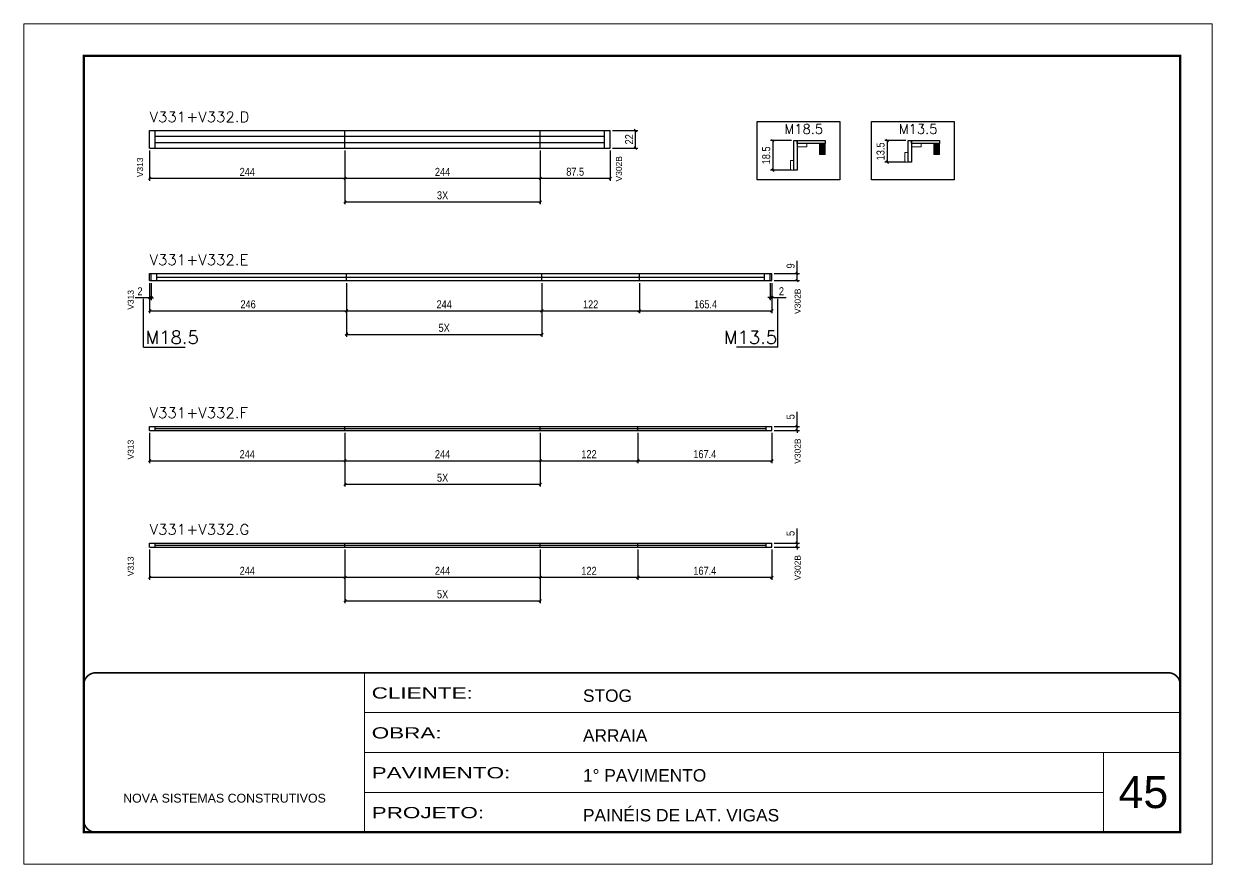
# Model space of a CAD drawing. Extents: x -3394 to 16474, y -5031 to 14397.
# Drawn here: x 4272 to 5757, y 712 to 1762 of the extents above; entities that cross this region are included whole.
import ezdxf

# ---------------------------------------------------------------- set-up
doc = ezdxf.new("R2010")
doc.units = 0
doc.linetypes.add('CONTINUO', pattern=[0])
doc.linetypes.add('DASHED', pattern=[0.75, 0.5, -0.25])
doc.layers.get('0').update_dxf_attribs({"linetype": 'CONTINUOUS'})
doc.layers.get('Defpoints').update_dxf_attribs({"linetype": 'CONTINUOUS'})
for name, color, linetype in [('5', 5, 'CONTINUOUS'), ('COTA', 241, 'CONTINUOUS'), ('NOMENCLATURA', 7, 'CONTINUOUS'), ('Painéis', 200, 'CONTINUOUS'), ('SARR_2.2x7', 40, 'CONTINUOUS'), ('SARR_EDITAR', 141, 'CONTINUOUS')]:
    doc.layers.add(name, color=color, linetype=linetype)
for name, color, linetype, lineweight in [('CARIMBO', 255, 'CONTINUOUS', 9), ('Folhas', 255, 'CONTINUOUS', 9), ('Madeira', 126, 'CONTINUOUS', 18), ('Sarr 2.2x7', 40, 'CONTINUOUS', 9), ('SARRAFO DE PRESSAO', 251, 'DASHED', 9), ('Texto Seção', 7, 'CONTINUOUS', 15)]:
    doc.layers.add(name, color=color, linetype=linetype, lineweight=lineweight)
doc.styles.add('ARIAL', font='arial.ttf')
doc.styles.add('COTA TECNICA', font='techl___.ttf', dxfattribs={"height": 10})
doc.styles.add('REGUA-120', font='ROMANS.shx', dxfattribs={"height": 15})
doc.styles.get("Standard").update_dxf_attribs({"font": 'ROMANS.SHX'})
doc.styles.add('Tecnologia', font='')
doc.styles.get('Tecnologia').set_extended_font_data('Forgotten Futurist')
doc.dimstyles.new('PAINEL', dxfattribs={"dimtxt": 10, "dimasz": 3, "dimexe": 3, "dimexo": 3, "dimgap": 3, "dimtad": 1, "dimdec": 1, "dimzin": 12, "dimdsep": 46, "dimtxsty": 'COTA TECNICA', "dimblk1": 'OBLIQUE', "dimblk2": 'OBLIQUE', "dimsah": 1, "dimcen": 0.9, "dimclrd": 4, "dimclre": 4, "dimclrt": 240, "dimadec": 1, "dimazin": 3, "dimtfac": 1, "dimtdec": 1, "dimtmove": 0, "dimatfit": 3, "dimfxl": 1, "dimtolj": 1, "dimtzin": 12, "dimarcsym": 0})

# ---------------------------------------------------------------- blocks, each defined once
blk = doc.blocks.new('9999999999')
at = {"color": 30, "linetype": 'CONTINUO'}
for p, q in [((98564.6, 34230.2), (98564.6, 34429.4)), ((98564.6, 34379.6), (99584, 34379.6)), ((98564.6, 34329.8), (99488, 34329.8)), ((99584, 34329.8), (99488, 34329.8)), ((99488, 34329.8), (99488, 34230.2)), ((98564.6, 34280), (99488, 34280))]:
    blk.add_line(p, q, dxfattribs=at)
at = {"color": 30, "linetype": 'CONTINUO', "const_width": 2}
blk.add_lwpolyline([(99584, 34230.2), (99584, 34414.4, 0.414214), (99569, 34429.4), (98229, 34429.4, 0.414214), (98214, 34414.4), (98214, 34245.2, 0.414214), (98229, 34230.2), (99584, 34230.2)], format="xyb", dxfattribs=at)
at = {"layer": 'Folhas'}
blk.add_lwpolyline([(98139, 34190.2), (99624, 34190.2), (99624, 35240.2), (98139, 35240.2)], close=True, dxfattribs=at)
at = {"layer": 'Folhas', "color": 30, "const_width": 3}
blk.add_lwpolyline([(98214, 34230.2), (99584, 34230.2), (99584, 35200.2), (98214, 35200.2)], close=True, dxfattribs=at)
at = {"color": 7, "linetype": 'Continuous', "ltscale": 5, "style": 'ARIAL'}
for s, height, p in [('STOG', 15.48, (98837.7, 34393.1)), ('ARRAIA', 15.48, (98837.7, 34343.3)), ('1° PAVIMENTO', 15.483, (98837.7, 34293.5)), ('NOVA SISTEMAS CONSTRUTIVOS', 11.059, (98263.2, 34267.2)), ('PAINÉIS DE LAT. VIGAS', 15.483, (98837.7, 34243.7))]:
    blk.add_text(s, height=height, dxfattribs=at).set_placement(p)
at = {"layer": 'Folhas', "color": 7, "style": 'Tecnologia', "width": 1.5}
for s, p in [('CLIENTE:', (98573.7, 34397.2)), ('OBRA:', (98573.7, 34347.3)), ('PAVIMENTO:', (98573.7, 34297.5)), ('PROJETO:', (98573.7, 34247.7))]:
    blk.add_text(s, height=14, dxfattribs=at).set_placement(p)
blk = doc.blocks.new('_Oblique')
at = {"color": 0, "linetype": 'ByBlock', "lineweight": -2}
blk.add_line((-0.5, -0.5), (0.5, 0.5), dxfattribs=at)
blk = doc.blocks.new('*D1449')
at = {"layer": 'COTA', "color": 4, "lineweight": -2, "transparency": 16777216}
for p, q in [((5008, 1628.9), (5039.6, 1628.9)), ((5036.6, 1606.9), (5036.6, 1628.9)), ((5008, 1606.9), (5039.6, 1606.9))]:
    blk.add_line(p, q, dxfattribs=at)
at = {"layer": 'Defpoints', "color": 0, "transparency": 16777216}
for p in [(5005, 1628.9), (5036.6, 1628.9), (5005, 1606.9)]:
    blk.add_point(p, dxfattribs=at)
at = {"layer": 'COTA', "color": 4, "lineweight": -2, "transparency": 16777216, "xscale": 3, "yscale": 3, "zscale": 3}
for p, rotation in [((5036.6, 1628.9), 90), ((5036.6, 1606.9), 270)]:
    blk.add_blockref('_Oblique', p, dxfattribs=dict(at, rotation=rotation))
at = {"layer": 'COTA', "color": 240, "transparency": 16777216, "insert": (5028.6, 1617.9), "char_height": 10, "attachment_point": 5, "rotation": 90, "style": 'COTA TECNICA'}
blk.add_mtext('\\A1;22', dxfattribs=at)
blk = doc.blocks.new('*D1463')
at = {"layer": 'COTA', "color": 4, "lineweight": -2, "transparency": 16777216}
for p, q in [((4429.5, 1603.9), (4429.5, 1566.2)), ((4673.5, 1603.9), (4673.5, 1566.2)), ((4429.5, 1569.2), (4673.5, 1569.2))]:
    blk.add_line(p, q, dxfattribs=at)
at = {"layer": 'Defpoints', "color": 0, "transparency": 16777216}
for p in [(4429.5, 1606.9), (4673.5, 1606.9), (4673.5, 1569.2)]:
    blk.add_point(p, dxfattribs=at)
at = {"layer": 'COTA', "color": 4, "lineweight": -2, "transparency": 16777216, "xscale": 3, "yscale": 3, "zscale": 3, "rotation": 180}
blk.add_blockref('_Oblique', (4429.5, 1569.2), dxfattribs=at)
at = {"layer": 'COTA', "color": 4, "lineweight": -2, "transparency": 16777216, "xscale": 3, "yscale": 3, "zscale": 3}
blk.add_blockref('_Oblique', (4673.5, 1569.2), dxfattribs=at)
at = {"layer": 'COTA', "color": 240, "transparency": 16777216, "insert": (4551.5, 1577.2), "char_height": 10, "attachment_point": 5, "style": 'COTA TECNICA'}
blk.add_mtext('\\A1;244', dxfattribs=at)
blk = doc.blocks.new('*D1464')
at = {"layer": 'COTA', "color": 4, "lineweight": -2, "transparency": 16777216}
for p, q in [((4673.5, 1603.9), (4673.5, 1566.2)), ((4917.5, 1603.9), (4917.5, 1566.2)), ((4673.5, 1569.2), (4917.5, 1569.2))]:
    blk.add_line(p, q, dxfattribs=at)
at = {"layer": 'Defpoints', "color": 0, "transparency": 16777216}
for p in [(4673.5, 1606.9), (4917.5, 1606.9), (4917.5, 1569.2)]:
    blk.add_point(p, dxfattribs=at)
at = {"layer": 'COTA', "color": 4, "lineweight": -2, "transparency": 16777216, "xscale": 3, "yscale": 3, "zscale": 3, "rotation": 180}
blk.add_blockref('_Oblique', (4673.5, 1569.2), dxfattribs=at)
at = {"layer": 'COTA', "color": 4, "lineweight": -2, "transparency": 16777216, "xscale": 3, "yscale": 3, "zscale": 3}
blk.add_blockref('_Oblique', (4917.5, 1569.2), dxfattribs=at)
at = {"layer": 'COTA', "color": 240, "transparency": 16777216, "insert": (4795.5, 1577.2), "char_height": 10, "attachment_point": 5, "style": 'COTA TECNICA'}
blk.add_mtext('\\A1;244', dxfattribs=at)
blk = doc.blocks.new('*D1465')
at = {"layer": 'COTA', "color": 4, "lineweight": -2, "transparency": 16777216}
for p, q in [((4917.5, 1603.9), (4917.5, 1566.2)), ((5005, 1603.9), (5005, 1566.2)), ((4917.5, 1569.2), (5005, 1569.2))]:
    blk.add_line(p, q, dxfattribs=at)
at = {"layer": 'Defpoints', "color": 0, "transparency": 16777216}
for p in [(4917.5, 1606.9), (5005, 1606.9), (5005, 1569.2)]:
    blk.add_point(p, dxfattribs=at)
at = {"layer": 'COTA', "color": 4, "lineweight": -2, "transparency": 16777216, "xscale": 3, "yscale": 3, "zscale": 3, "rotation": 180}
blk.add_blockref('_Oblique', (4917.5, 1569.2), dxfattribs=at)
at = {"layer": 'COTA', "color": 4, "lineweight": -2, "transparency": 16777216, "xscale": 3, "yscale": 3, "zscale": 3}
blk.add_blockref('_Oblique', (5005, 1569.2), dxfattribs=at)
at = {"layer": 'COTA', "color": 240, "transparency": 16777216, "insert": (4961.2, 1577.3), "char_height": 10, "attachment_point": 5, "style": 'COTA TECNICA'}
blk.add_mtext('\\A1;87.5', dxfattribs=at)
blk = doc.blocks.new('*D1450')
at = {"layer": 'COTA', "color": 4, "lineweight": -2, "transparency": 16777216}
for p, q in [((4673.5, 1603.9), (4673.5, 1536.7)), ((4917.5, 1603.9), (4917.5, 1536.7)), ((4673.5, 1539.7), (4917.5, 1539.7))]:
    blk.add_line(p, q, dxfattribs=at)
at = {"layer": 'Defpoints', "color": 0, "transparency": 16777216}
for p in [(4673.5, 1606.9), (4917.5, 1606.9), (4917.5, 1539.7)]:
    blk.add_point(p, dxfattribs=at)
at = {"layer": 'COTA', "color": 4, "lineweight": -2, "transparency": 16777216, "xscale": 3, "yscale": 3, "zscale": 3, "rotation": 180}
blk.add_blockref('_Oblique', (4673.5, 1539.7), dxfattribs=at)
at = {"layer": 'COTA', "color": 4, "lineweight": -2, "transparency": 16777216, "xscale": 3, "yscale": 3, "zscale": 3}
blk.add_blockref('_Oblique', (4917.5, 1539.7), dxfattribs=at)
at = {"layer": 'COTA', "color": 240, "transparency": 16777216, "insert": (4795.5, 1547.9), "char_height": 10, "attachment_point": 5, "style": 'COTA TECNICA'}
blk.add_mtext('\\A1;3X', dxfattribs=at)
blk = doc.blocks.new('*D1451')
at = {"layer": 'COTA', "color": 4, "lineweight": -2, "transparency": 16777216}
for p, q in [((5238.5, 1450.3), (5238.5, 1466)), ((5209.9, 1450.3), (5241.5, 1450.3)), ((5209.9, 1441.3), (5241.5, 1441.3)), ((5238.5, 1441.3), (5238.5, 1450.3))]:
    blk.add_line(p, q, dxfattribs=at)
at = {"layer": 'Defpoints', "color": 0, "transparency": 16777216}
for p in [(5206.9, 1450.3), (5206.9, 1441.3), (5238.5, 1450.3)]:
    blk.add_point(p, dxfattribs=at)
at = {"layer": 'COTA', "color": 4, "lineweight": -2, "transparency": 16777216, "xscale": 3, "yscale": 3, "zscale": 3}
for p, rotation in [((5238.5, 1450.3), 90), ((5238.5, 1441.3), 270)]:
    blk.add_blockref('_Oblique', p, dxfattribs=dict(at, rotation=rotation))
at = {"layer": 'COTA', "color": 240, "transparency": 16777216, "insert": (5230.4, 1459.7), "char_height": 10, "attachment_point": 5, "rotation": 90, "style": 'COTA TECNICA'}
blk.add_mtext('\\A1;9', dxfattribs=at)
blk = doc.blocks.new('*D1466')
at = {"layer": 'COTA', "color": 4, "lineweight": -2, "transparency": 16777216}
for p, q in [((4429.5, 1438.3), (4429.5, 1400.6)), ((4675.5, 1438.3), (4675.5, 1400.6)), ((4429.5, 1403.6), (4675.5, 1403.6))]:
    blk.add_line(p, q, dxfattribs=at)
at = {"layer": 'Defpoints', "color": 0, "transparency": 16777216}
for p in [(4429.5, 1441.3), (4675.5, 1441.3), (4675.5, 1403.6)]:
    blk.add_point(p, dxfattribs=at)
at = {"layer": 'COTA', "color": 4, "lineweight": -2, "transparency": 16777216, "xscale": 3, "yscale": 3, "zscale": 3, "rotation": 180}
blk.add_blockref('_Oblique', (4429.5, 1403.6), dxfattribs=at)
at = {"layer": 'COTA', "color": 4, "lineweight": -2, "transparency": 16777216, "xscale": 3, "yscale": 3, "zscale": 3}
blk.add_blockref('_Oblique', (4675.5, 1403.6), dxfattribs=at)
at = {"layer": 'COTA', "color": 240, "transparency": 16777216, "insert": (4552.5, 1411.7), "char_height": 10, "attachment_point": 5, "style": 'COTA TECNICA'}
blk.add_mtext('\\A1;246', dxfattribs=at)
blk = doc.blocks.new('*D1467')
at = {"layer": 'COTA', "color": 4, "lineweight": -2, "transparency": 16777216}
for p, q in [((4675.5, 1438.3), (4675.5, 1400.6)), ((4919.5, 1438.3), (4919.5, 1400.6)), ((4675.5, 1403.6), (4919.5, 1403.6))]:
    blk.add_line(p, q, dxfattribs=at)
at = {"layer": 'Defpoints', "color": 0, "transparency": 16777216}
for p in [(4675.5, 1441.3), (4919.5, 1441.3), (4919.5, 1403.6)]:
    blk.add_point(p, dxfattribs=at)
at = {"layer": 'COTA', "color": 4, "lineweight": -2, "transparency": 16777216, "xscale": 3, "yscale": 3, "zscale": 3, "rotation": 180}
blk.add_blockref('_Oblique', (4675.5, 1403.6), dxfattribs=at)
at = {"layer": 'COTA', "color": 4, "lineweight": -2, "transparency": 16777216, "xscale": 3, "yscale": 3, "zscale": 3}
blk.add_blockref('_Oblique', (4919.5, 1403.6), dxfattribs=at)
at = {"layer": 'COTA', "color": 240, "transparency": 16777216, "insert": (4797.5, 1411.7), "char_height": 10, "attachment_point": 5, "style": 'COTA TECNICA'}
blk.add_mtext('\\A1;244', dxfattribs=at)
blk = doc.blocks.new('*D1468')
at = {"layer": 'COTA', "color": 4, "lineweight": -2, "transparency": 16777216}
for p, q in [((4919.5, 1438.3), (4919.5, 1400.6)), ((5041.5, 1438.3), (5041.5, 1400.6)), ((4919.5, 1403.6), (5041.5, 1403.6))]:
    blk.add_line(p, q, dxfattribs=at)
at = {"layer": 'Defpoints', "color": 0, "transparency": 16777216}
for p in [(4919.5, 1441.3), (5041.5, 1441.3), (5041.5, 1403.6)]:
    blk.add_point(p, dxfattribs=at)
at = {"layer": 'COTA', "color": 4, "lineweight": -2, "transparency": 16777216, "xscale": 3, "yscale": 3, "zscale": 3, "rotation": 180}
blk.add_blockref('_Oblique', (4919.5, 1403.6), dxfattribs=at)
at = {"layer": 'COTA', "color": 4, "lineweight": -2, "transparency": 16777216, "xscale": 3, "yscale": 3, "zscale": 3}
blk.add_blockref('_Oblique', (5041.5, 1403.6), dxfattribs=at)
at = {"layer": 'COTA', "color": 240, "transparency": 16777216, "insert": (4980.5, 1411.7), "char_height": 10, "attachment_point": 5, "style": 'COTA TECNICA'}
blk.add_mtext('\\A1;122', dxfattribs=at)
blk = doc.blocks.new('*D1452')
at = {"layer": 'COTA', "color": 4, "lineweight": -2, "transparency": 16777216}
for p, q in [((4675.5, 1438.3), (4675.5, 1371.2)), ((4919.5, 1438.3), (4919.5, 1371.2)), ((4675.5, 1374.2), (4919.5, 1374.2))]:
    blk.add_line(p, q, dxfattribs=at)
at = {"layer": 'Defpoints', "color": 0, "transparency": 16777216}
for p in [(4675.5, 1441.3), (4919.5, 1441.3), (4919.5, 1374.2)]:
    blk.add_point(p, dxfattribs=at)
at = {"layer": 'COTA', "color": 4, "lineweight": -2, "transparency": 16777216, "xscale": 3, "yscale": 3, "zscale": 3, "rotation": 180}
blk.add_blockref('_Oblique', (4675.5, 1374.2), dxfattribs=at)
at = {"layer": 'COTA', "color": 4, "lineweight": -2, "transparency": 16777216, "xscale": 3, "yscale": 3, "zscale": 3}
blk.add_blockref('_Oblique', (4919.5, 1374.2), dxfattribs=at)
at = {"layer": 'COTA', "color": 240, "transparency": 16777216, "insert": (4797.5, 1382.3), "char_height": 10, "attachment_point": 5, "style": 'COTA TECNICA'}
blk.add_mtext('\\A1;5X', dxfattribs=at)
blk = doc.blocks.new('*D1469')
at = {"layer": 'COTA', "color": 4, "lineweight": -2, "transparency": 16777216}
for p, q in [((5041.5, 1438.3), (5041.5, 1400.6)), ((5206.9, 1438.3), (5206.9, 1400.6)), ((5041.5, 1403.6), (5206.9, 1403.6))]:
    blk.add_line(p, q, dxfattribs=at)
at = {"layer": 'Defpoints', "color": 0, "transparency": 16777216}
for p in [(5041.5, 1441.3), (5206.9, 1441.3), (5206.9, 1403.6)]:
    blk.add_point(p, dxfattribs=at)
at = {"layer": 'COTA', "color": 4, "lineweight": -2, "transparency": 16777216, "xscale": 3, "yscale": 3, "zscale": 3, "rotation": 180}
blk.add_blockref('_Oblique', (5041.5, 1403.6), dxfattribs=at)
at = {"layer": 'COTA', "color": 4, "lineweight": -2, "transparency": 16777216, "xscale": 3, "yscale": 3, "zscale": 3}
blk.add_blockref('_Oblique', (5206.9, 1403.6), dxfattribs=at)
at = {"layer": 'COTA', "color": 240, "transparency": 16777216, "insert": (5124.2, 1411.7), "char_height": 10, "attachment_point": 5, "style": 'COTA TECNICA'}
blk.add_mtext('\\A1;165.4', dxfattribs=at)
blk = doc.blocks.new('*D1470')
at = {"layer": 'COTA', "color": 4, "lineweight": -2, "transparency": 16777216}
for p, q in [((4429.5, 1438.3), (4429.5, 1417)), ((4431.5, 1438.3), (4431.5, 1417)), ((4429.5, 1420), (4411.4, 1420)), ((4431.5, 1420), (4429.5, 1420)), ((4431.5, 1420), (4434.5, 1420))]:
    blk.add_line(p, q, dxfattribs=at)
at = {"layer": 'Defpoints', "color": 0, "transparency": 16777216}
for p in [(4429.5, 1441.3), (4431.5, 1441.3), (4429.5, 1420)]:
    blk.add_point(p, dxfattribs=at)
at = {"layer": 'COTA', "color": 4, "lineweight": -2, "transparency": 16777216, "xscale": 3, "yscale": 3, "zscale": 3}
blk.add_blockref('_Oblique', (4429.5, 1420), dxfattribs=at)
at = {"layer": 'COTA', "color": 4, "lineweight": -2, "transparency": 16777216, "xscale": 3, "yscale": 3, "zscale": 3, "rotation": 180}
blk.add_blockref('_Oblique', (4431.5, 1420), dxfattribs=at)
at = {"layer": 'COTA', "color": 240, "transparency": 16777216, "insert": (4417.4, 1428), "char_height": 10, "attachment_point": 5, "style": 'COTA TECNICA'}
blk.add_mtext('\\A1;2', dxfattribs=at)
blk = doc.blocks.new('*D1471')
at = {"layer": 'Defpoints', "color": 0, "linetype": 'ByBlock', "transparency": 16777216}
for p in [(5234.5, 1616.3), (5208.1, 1579.3), (5234.5, 1579.3)]:
    blk.add_point(p, dxfattribs=at)
at = {"layer": 'Sarr 2.2x7', "color": 4, "linetype": 'ByBlock', "lineweight": -2, "transparency": 16777216}
for p, q in [((5231.5, 1616.3), (5205.1, 1616.3)), ((5208.1, 1616.3), (5208.1, 1579.3)), ((5231.5, 1579.3), (5205.1, 1579.3))]:
    blk.add_line(p, q, dxfattribs=at)
at = {"layer": 'Sarr 2.2x7', "color": 4, "linetype": 'ByBlock', "lineweight": -2, "transparency": 16777216, "xscale": 3, "yscale": 3, "zscale": 3}
for p, rotation in [((5208.1, 1616.3), 90), ((5208.1, 1579.3), 270)]:
    blk.add_blockref('_Oblique', p, dxfattribs=dict(at, rotation=rotation))
at = {"layer": 'Sarr 2.2x7', "color": 240, "linetype": 'ByBlock', "transparency": 16777216, "insert": (5199.9, 1597.8), "char_height": 10, "attachment_point": 5, "rotation": 90, "style": 'COTA TECNICA'}
blk.add_mtext('\\A1;18.5', dxfattribs=at)
blk = doc.blocks.new('*D1453')
at = {"layer": 'COTA', "color": 4, "lineweight": -2, "transparency": 16777216}
for p, q in [((5204.9, 1438.3), (5204.9, 1417.1)), ((5206.9, 1438.3), (5206.9, 1417.1)), ((5204.9, 1420.1), (5201.9, 1420.1)), ((5204.9, 1420.1), (5206.9, 1420.1)), ((5206.9, 1420.1), (5225, 1420.1))]:
    blk.add_line(p, q, dxfattribs=at)
at = {"layer": 'Defpoints', "color": 0, "transparency": 16777216}
for p in [(5204.9, 1441.3), (5206.9, 1441.3), (5206.9, 1420.1)]:
    blk.add_point(p, dxfattribs=at)
at = {"layer": 'COTA', "color": 4, "lineweight": -2, "transparency": 16777216, "xscale": 3, "yscale": 3, "zscale": 3}
blk.add_blockref('_Oblique', (5204.9, 1420.1), dxfattribs=at)
at = {"layer": 'COTA', "color": 4, "lineweight": -2, "transparency": 16777216, "xscale": 3, "yscale": 3, "zscale": 3, "rotation": 180}
blk.add_blockref('_Oblique', (5206.9, 1420.1), dxfattribs=at)
at = {"layer": 'COTA', "color": 240, "transparency": 16777216, "insert": (5218.9, 1428.1), "char_height": 10, "attachment_point": 5, "style": 'COTA TECNICA'}
blk.add_mtext('\\A1;2', dxfattribs=at)
blk = doc.blocks.new('*D1454')
at = {"layer": 'Defpoints', "color": 0, "linetype": 'ByBlock', "transparency": 16777216}
for p in [(5377.5, 1616.3), (5351, 1589.3), (5377.5, 1589.3)]:
    blk.add_point(p, dxfattribs=at)
at = {"layer": 'Sarr 2.2x7', "color": 4, "linetype": 'ByBlock', "lineweight": -2, "transparency": 16777216}
for p, q in [((5374.5, 1616.3), (5348, 1616.3)), ((5351, 1616.3), (5351, 1589.3)), ((5374.5, 1589.3), (5348, 1589.3))]:
    blk.add_line(p, q, dxfattribs=at)
at = {"layer": 'Sarr 2.2x7', "color": 4, "linetype": 'ByBlock', "lineweight": -2, "transparency": 16777216, "xscale": 3, "yscale": 3, "zscale": 3}
for p, rotation in [((5351, 1616.3), 90), ((5351, 1589.3), 270)]:
    blk.add_blockref('_Oblique', p, dxfattribs=dict(at, rotation=rotation))
at = {"layer": 'Sarr 2.2x7', "color": 240, "linetype": 'ByBlock', "transparency": 16777216, "insert": (5342.8, 1602.8), "char_height": 10, "attachment_point": 5, "rotation": 90, "style": 'COTA TECNICA'}
blk.add_mtext('\\A1;13.5', dxfattribs=at)
blk = doc.blocks.new('*D1445')
at = {"layer": 'COTA', "color": 4, "lineweight": -2, "transparency": 16777216}
for p, q in [((5238.5, 1259.2), (5238.5, 1277.3)), ((5209.9, 1259.2), (5241.5, 1259.2)), ((5209.9, 1254.2), (5241.5, 1254.2)), ((5238.5, 1254.2), (5238.5, 1259.2)), ((5238.5, 1254.2), (5238.5, 1251.2))]:
    blk.add_line(p, q, dxfattribs=at)
at = {"layer": 'Defpoints', "color": 0, "transparency": 16777216}
for p in [(5206.9, 1259.2), (5206.9, 1254.2), (5238.5, 1259.2)]:
    blk.add_point(p, dxfattribs=at)
at = {"layer": 'COTA', "color": 4, "lineweight": -2, "transparency": 16777216, "xscale": 3, "yscale": 3, "zscale": 3}
for p, rotation in [((5238.5, 1259.2), 270), ((5238.5, 1254.2), 90)]:
    blk.add_blockref('_Oblique', p, dxfattribs=dict(at, rotation=rotation))
at = {"layer": 'COTA', "color": 240, "transparency": 16777216, "insert": (5230.4, 1271.2), "char_height": 10, "attachment_point": 5, "rotation": 90, "style": 'COTA TECNICA'}
blk.add_mtext('\\A1;5', dxfattribs=at)
blk = doc.blocks.new('*D1455')
at = {"layer": 'COTA', "color": 4, "lineweight": -2, "transparency": 16777216}
for p, q in [((4429.5, 1251.2), (4429.5, 1213.4)), ((4673.5, 1251.2), (4673.5, 1213.4)), ((4429.5, 1216.4), (4673.5, 1216.4))]:
    blk.add_line(p, q, dxfattribs=at)
at = {"layer": 'Defpoints', "color": 0, "transparency": 16777216}
for p in [(4429.5, 1254.2), (4673.5, 1254.2), (4673.5, 1216.4)]:
    blk.add_point(p, dxfattribs=at)
at = {"layer": 'COTA', "color": 4, "lineweight": -2, "transparency": 16777216, "xscale": 3, "yscale": 3, "zscale": 3, "rotation": 180}
blk.add_blockref('_Oblique', (4429.5, 1216.4), dxfattribs=at)
at = {"layer": 'COTA', "color": 4, "lineweight": -2, "transparency": 16777216, "xscale": 3, "yscale": 3, "zscale": 3}
blk.add_blockref('_Oblique', (4673.5, 1216.4), dxfattribs=at)
at = {"layer": 'COTA', "color": 240, "transparency": 16777216, "insert": (4551.5, 1224.5), "char_height": 10, "attachment_point": 5, "style": 'COTA TECNICA'}
blk.add_mtext('\\A1;244', dxfattribs=at)
blk = doc.blocks.new('*D1456')
at = {"layer": 'COTA', "color": 4, "lineweight": -2, "transparency": 16777216}
for p, q in [((4673.5, 1251.2), (4673.5, 1213.4)), ((4917.5, 1251.2), (4917.5, 1213.4)), ((4673.5, 1216.4), (4917.5, 1216.4))]:
    blk.add_line(p, q, dxfattribs=at)
at = {"layer": 'Defpoints', "color": 0, "transparency": 16777216}
for p in [(4673.5, 1254.2), (4917.5, 1254.2), (4917.5, 1216.4)]:
    blk.add_point(p, dxfattribs=at)
at = {"layer": 'COTA', "color": 4, "lineweight": -2, "transparency": 16777216, "xscale": 3, "yscale": 3, "zscale": 3, "rotation": 180}
blk.add_blockref('_Oblique', (4673.5, 1216.4), dxfattribs=at)
at = {"layer": 'COTA', "color": 4, "lineweight": -2, "transparency": 16777216, "xscale": 3, "yscale": 3, "zscale": 3}
blk.add_blockref('_Oblique', (4917.5, 1216.4), dxfattribs=at)
at = {"layer": 'COTA', "color": 240, "transparency": 16777216, "insert": (4795.5, 1224.5), "char_height": 10, "attachment_point": 5, "style": 'COTA TECNICA'}
blk.add_mtext('\\A1;244', dxfattribs=at)
blk = doc.blocks.new('*D1457')
at = {"layer": 'COTA', "color": 4, "lineweight": -2, "transparency": 16777216}
for p, q in [((4917.5, 1251.2), (4917.5, 1213.4)), ((5039.5, 1251.2), (5039.5, 1213.4)), ((4917.5, 1216.4), (5039.5, 1216.4))]:
    blk.add_line(p, q, dxfattribs=at)
at = {"layer": 'Defpoints', "color": 0, "transparency": 16777216}
for p in [(4917.5, 1254.2), (5039.5, 1254.2), (5039.5, 1216.4)]:
    blk.add_point(p, dxfattribs=at)
at = {"layer": 'COTA', "color": 4, "lineweight": -2, "transparency": 16777216, "xscale": 3, "yscale": 3, "zscale": 3, "rotation": 180}
blk.add_blockref('_Oblique', (4917.5, 1216.4), dxfattribs=at)
at = {"layer": 'COTA', "color": 4, "lineweight": -2, "transparency": 16777216, "xscale": 3, "yscale": 3, "zscale": 3}
blk.add_blockref('_Oblique', (5039.5, 1216.4), dxfattribs=at)
at = {"layer": 'COTA', "color": 240, "transparency": 16777216, "insert": (4978.5, 1224.5), "char_height": 10, "attachment_point": 5, "style": 'COTA TECNICA'}
blk.add_mtext('\\A1;122', dxfattribs=at)
blk = doc.blocks.new('*D1446')
at = {"layer": 'COTA', "color": 4, "lineweight": -2, "transparency": 16777216}
for p, q in [((4673.5, 1251.2), (4673.5, 1184)), ((4917.5, 1251.2), (4917.5, 1184)), ((4673.5, 1187), (4917.5, 1187))]:
    blk.add_line(p, q, dxfattribs=at)
at = {"layer": 'Defpoints', "color": 0, "transparency": 16777216}
for p in [(4673.5, 1254.2), (4917.5, 1254.2), (4917.5, 1187)]:
    blk.add_point(p, dxfattribs=at)
at = {"layer": 'COTA', "color": 4, "lineweight": -2, "transparency": 16777216, "xscale": 3, "yscale": 3, "zscale": 3, "rotation": 180}
blk.add_blockref('_Oblique', (4673.5, 1187), dxfattribs=at)
at = {"layer": 'COTA', "color": 4, "lineweight": -2, "transparency": 16777216, "xscale": 3, "yscale": 3, "zscale": 3}
blk.add_blockref('_Oblique', (4917.5, 1187), dxfattribs=at)
at = {"layer": 'COTA', "color": 240, "transparency": 16777216, "insert": (4795.5, 1195.1), "char_height": 10, "attachment_point": 5, "style": 'COTA TECNICA'}
blk.add_mtext('\\A1;5X', dxfattribs=at)
blk = doc.blocks.new('*D1458')
at = {"layer": 'COTA', "color": 4, "lineweight": -2, "transparency": 16777216}
for p, q in [((5039.5, 1251.2), (5039.5, 1213.4)), ((5206.9, 1251.2), (5206.9, 1213.4)), ((5039.5, 1216.4), (5206.9, 1216.4))]:
    blk.add_line(p, q, dxfattribs=at)
at = {"layer": 'Defpoints', "color": 0, "transparency": 16777216}
for p in [(5039.5, 1254.2), (5206.9, 1254.2), (5206.9, 1216.4)]:
    blk.add_point(p, dxfattribs=at)
at = {"layer": 'COTA', "color": 4, "lineweight": -2, "transparency": 16777216, "xscale": 3, "yscale": 3, "zscale": 3, "rotation": 180}
blk.add_blockref('_Oblique', (5039.5, 1216.4), dxfattribs=at)
at = {"layer": 'COTA', "color": 4, "lineweight": -2, "transparency": 16777216, "xscale": 3, "yscale": 3, "zscale": 3}
blk.add_blockref('_Oblique', (5206.9, 1216.4), dxfattribs=at)
at = {"layer": 'COTA', "color": 240, "transparency": 16777216, "insert": (5123.2, 1224.5), "char_height": 10, "attachment_point": 5, "style": 'COTA TECNICA'}
blk.add_mtext('\\A1;167.4', dxfattribs=at)
blk = doc.blocks.new('*D1447')
at = {"layer": 'COTA', "color": 4, "lineweight": -2, "transparency": 16777216}
for p, q in [((5238.5, 1113.4), (5238.5, 1131.5)), ((5209.9, 1113.4), (5241.5, 1113.4)), ((5209.9, 1108.4), (5241.5, 1108.4)), ((5238.5, 1108.4), (5238.5, 1113.4)), ((5238.5, 1108.4), (5238.5, 1105.4))]:
    blk.add_line(p, q, dxfattribs=at)
at = {"layer": 'Defpoints', "color": 0, "transparency": 16777216}
for p in [(5206.9, 1113.4), (5206.9, 1108.4), (5238.5, 1113.4)]:
    blk.add_point(p, dxfattribs=at)
at = {"layer": 'COTA', "color": 4, "lineweight": -2, "transparency": 16777216, "xscale": 3, "yscale": 3, "zscale": 3}
for p, rotation in [((5238.5, 1113.4), 270), ((5238.5, 1108.4), 90)]:
    blk.add_blockref('_Oblique', p, dxfattribs=dict(at, rotation=rotation))
at = {"layer": 'COTA', "color": 240, "transparency": 16777216, "insert": (5230.4, 1125.5), "char_height": 10, "attachment_point": 5, "rotation": 90, "style": 'COTA TECNICA'}
blk.add_mtext('\\A1;5', dxfattribs=at)
blk = doc.blocks.new('*D1459')
at = {"layer": 'COTA', "color": 4, "lineweight": -2, "transparency": 16777216}
for p, q in [((4429.5, 1105.4), (4429.5, 1067.7)), ((4673.5, 1105.4), (4673.5, 1067.7)), ((4429.5, 1070.7), (4673.5, 1070.7))]:
    blk.add_line(p, q, dxfattribs=at)
at = {"layer": 'Defpoints', "color": 0, "transparency": 16777216}
for p in [(4429.5, 1108.4), (4673.5, 1108.4), (4673.5, 1070.7)]:
    blk.add_point(p, dxfattribs=at)
at = {"layer": 'COTA', "color": 4, "lineweight": -2, "transparency": 16777216, "xscale": 3, "yscale": 3, "zscale": 3, "rotation": 180}
blk.add_blockref('_Oblique', (4429.5, 1070.7), dxfattribs=at)
at = {"layer": 'COTA', "color": 4, "lineweight": -2, "transparency": 16777216, "xscale": 3, "yscale": 3, "zscale": 3}
blk.add_blockref('_Oblique', (4673.5, 1070.7), dxfattribs=at)
at = {"layer": 'COTA', "color": 240, "transparency": 16777216, "insert": (4551.5, 1078.8), "char_height": 10, "attachment_point": 5, "style": 'COTA TECNICA'}
blk.add_mtext('\\A1;244', dxfattribs=at)
blk = doc.blocks.new('*D1460')
at = {"layer": 'COTA', "color": 4, "lineweight": -2, "transparency": 16777216}
for p, q in [((4673.5, 1105.4), (4673.5, 1067.7)), ((4917.5, 1105.4), (4917.5, 1067.7)), ((4673.5, 1070.7), (4917.5, 1070.7))]:
    blk.add_line(p, q, dxfattribs=at)
at = {"layer": 'Defpoints', "color": 0, "transparency": 16777216}
for p in [(4673.5, 1108.4), (4917.5, 1108.4), (4917.5, 1070.7)]:
    blk.add_point(p, dxfattribs=at)
at = {"layer": 'COTA', "color": 4, "lineweight": -2, "transparency": 16777216, "xscale": 3, "yscale": 3, "zscale": 3, "rotation": 180}
blk.add_blockref('_Oblique', (4673.5, 1070.7), dxfattribs=at)
at = {"layer": 'COTA', "color": 4, "lineweight": -2, "transparency": 16777216, "xscale": 3, "yscale": 3, "zscale": 3}
blk.add_blockref('_Oblique', (4917.5, 1070.7), dxfattribs=at)
at = {"layer": 'COTA', "color": 240, "transparency": 16777216, "insert": (4795.5, 1078.8), "char_height": 10, "attachment_point": 5, "style": 'COTA TECNICA'}
blk.add_mtext('\\A1;244', dxfattribs=at)
blk = doc.blocks.new('*D1461')
at = {"layer": 'COTA', "color": 4, "lineweight": -2, "transparency": 16777216}
for p, q in [((4917.5, 1105.4), (4917.5, 1067.7)), ((5039.5, 1105.4), (5039.5, 1067.7)), ((4917.5, 1070.7), (5039.5, 1070.7))]:
    blk.add_line(p, q, dxfattribs=at)
at = {"layer": 'Defpoints', "color": 0, "transparency": 16777216}
for p in [(4917.5, 1108.4), (5039.5, 1108.4), (5039.5, 1070.7)]:
    blk.add_point(p, dxfattribs=at)
at = {"layer": 'COTA', "color": 4, "lineweight": -2, "transparency": 16777216, "xscale": 3, "yscale": 3, "zscale": 3, "rotation": 180}
blk.add_blockref('_Oblique', (4917.5, 1070.7), dxfattribs=at)
at = {"layer": 'COTA', "color": 4, "lineweight": -2, "transparency": 16777216, "xscale": 3, "yscale": 3, "zscale": 3}
blk.add_blockref('_Oblique', (5039.5, 1070.7), dxfattribs=at)
at = {"layer": 'COTA', "color": 240, "transparency": 16777216, "insert": (4978.5, 1078.8), "char_height": 10, "attachment_point": 5, "style": 'COTA TECNICA'}
blk.add_mtext('\\A1;122', dxfattribs=at)
blk = doc.blocks.new('*D1448')
at = {"layer": 'COTA', "color": 4, "lineweight": -2, "transparency": 16777216}
for p, q in [((4673.5, 1105.4), (4673.5, 1038.3)), ((4917.5, 1105.4), (4917.5, 1038.3)), ((4673.5, 1041.3), (4917.5, 1041.3))]:
    blk.add_line(p, q, dxfattribs=at)
at = {"layer": 'Defpoints', "color": 0, "transparency": 16777216}
for p in [(4673.5, 1108.4), (4917.5, 1108.4), (4917.5, 1041.3)]:
    blk.add_point(p, dxfattribs=at)
at = {"layer": 'COTA', "color": 4, "lineweight": -2, "transparency": 16777216, "xscale": 3, "yscale": 3, "zscale": 3, "rotation": 180}
blk.add_blockref('_Oblique', (4673.5, 1041.3), dxfattribs=at)
at = {"layer": 'COTA', "color": 4, "lineweight": -2, "transparency": 16777216, "xscale": 3, "yscale": 3, "zscale": 3}
blk.add_blockref('_Oblique', (4917.5, 1041.3), dxfattribs=at)
at = {"layer": 'COTA', "color": 240, "transparency": 16777216, "insert": (4795.5, 1049.4), "char_height": 10, "attachment_point": 5, "style": 'COTA TECNICA'}
blk.add_mtext('\\A1;5X', dxfattribs=at)
blk = doc.blocks.new('*D1462')
at = {"layer": 'COTA', "color": 4, "lineweight": -2, "transparency": 16777216}
for p, q in [((5039.5, 1105.4), (5039.5, 1067.7)), ((5206.9, 1105.4), (5206.9, 1067.7)), ((5039.5, 1070.7), (5206.9, 1070.7))]:
    blk.add_line(p, q, dxfattribs=at)
at = {"layer": 'Defpoints', "color": 0, "transparency": 16777216}
for p in [(5039.5, 1108.4), (5206.9, 1108.4), (5206.9, 1070.7)]:
    blk.add_point(p, dxfattribs=at)
at = {"layer": 'COTA', "color": 4, "lineweight": -2, "transparency": 16777216, "xscale": 3, "yscale": 3, "zscale": 3, "rotation": 180}
blk.add_blockref('_Oblique', (5039.5, 1070.7), dxfattribs=at)
at = {"layer": 'COTA', "color": 4, "lineweight": -2, "transparency": 16777216, "xscale": 3, "yscale": 3, "zscale": 3}
blk.add_blockref('_Oblique', (5206.9, 1070.7), dxfattribs=at)
at = {"layer": 'COTA', "color": 240, "transparency": 16777216, "insert": (5123.2, 1078.8), "char_height": 10, "attachment_point": 5, "style": 'COTA TECNICA'}
blk.add_mtext('\\A1;167.4', dxfattribs=at)

msp = doc.modelspace()

# ---------------------------------------------------------------- hatches: boundary and pattern name
at = {"layer": 'Madeira'}
h = msp.add_hatch(dxfattribs=at)
h.set_pattern_fill('ANSI31', color=256, scale=0.2, angle=270, style=0)
h.set_pattern_definition([(315, (21839.48917, -11735.38374), (0.449012806, 0.449012806), [])])
h.paths.add_polyline_path([(5273.47, 1612.75), (5266.47, 1612.75), (5266.47, 1598.75), (5273.47, 1598.75)])
h = msp.add_hatch(dxfattribs=at)
h.set_pattern_fill('ANSI31', color=256, scale=0.2, angle=270, style=0)
h.set_pattern_definition([(315, (21982.44494, -11735.38374), (0.449012806, 0.449012806), [])])
h.paths.add_polyline_path([(5416.43, 1612.75), (5409.43, 1612.75), (5409.43, 1598.75), (5416.43, 1598.75)])

# ---------------------------------------------------------------- linework, layer by layer
at = {"linetype": 'ByBlock'}
for points in [[(5188.56, 1639.95), (5292, 1639.95), (5292, 1567.33), (5188.56, 1567.33)], [(5331.52, 1639.95), (5434.95, 1639.95), (5434.95, 1567.33), (5331.52, 1567.33)]]:
    msp.add_lwpolyline(points, close=True, dxfattribs=at)
at = {"layer": 'Madeira'}
for points in [[(5273.47, 1612.75), (5266.47, 1612.75), (5266.47, 1598.75), (5273.47, 1598.75)], [(5416.43, 1612.75), (5409.43, 1612.75), (5409.43, 1598.75), (5416.43, 1598.75)]]:
    msp.add_lwpolyline(points, close=True, dxfattribs=at)
at = {"layer": 'NOMENCLATURA', "linetype": 'Continuous'}
for p, q in [((4421.8, 1358.06), (4421.8, 1418.41)), ((5214.57, 1358.06), (5214.57, 1418.41)), ((4421.8, 1358.06), (4473.69, 1358.06)), ((5214.57, 1358.06), (5162.68, 1358.06))]:
    msp.add_line(p, q, dxfattribs=at)
at = {"layer": 'Painéis', "linetype": 'ByBlock'}
for p, q in [((4429.48, 1628.87), (5004.98, 1628.87)), ((4429.48, 1606.87), (4429.48, 1628.87)), ((4673.48, 1606.87), (4673.48, 1628.87)), ((4917.48, 1606.87), (4917.48, 1628.87)), ((4917.48, 1606.87), (4917.48, 1628.87)), ((5004.98, 1606.87), (5004.98, 1628.87)), ((4429.48, 1606.87), (5004.98, 1606.87)), ((4429.48, 1450.32), (5206.88, 1450.32)), ((4429.48, 1441.32), (4429.48, 1450.32)), ((4429.48, 1441.32), (5206.88, 1441.32)), ((4431.48, 1441.32), (4431.48, 1450.32)), ((4675.48, 1441.32), (4675.48, 1450.32)), ((4919.48, 1441.32), (4919.48, 1450.32)), ((4919.48, 1441.32), (4919.48, 1450.32)), ((5041.48, 1441.32), (5041.48, 1450.32)), ((5204.88, 1441.32), (5204.88, 1450.32)), ((5206.88, 1441.32), (5206.88, 1450.32)), ((4429.48, 1259.16), (5206.88, 1259.16)), ((4429.48, 1254.16), (4429.48, 1259.16)), ((4429.48, 1254.16), (5206.88, 1254.16)), ((4673.48, 1254.16), (4673.48, 1259.16)), ((4917.48, 1254.16), (4917.48, 1259.16)), ((4917.48, 1254.16), (4917.48, 1259.16)), ((5039.48, 1254.16), (5039.48, 1259.16)), ((5206.88, 1254.16), (5206.88, 1259.16)), ((4429.48, 1113.45), (5206.88, 1113.45)), ((4429.48, 1108.45), (4429.48, 1113.45)), ((4429.48, 1108.45), (5206.88, 1108.45)), ((4673.48, 1108.45), (4673.48, 1113.45)), ((4917.48, 1108.45), (4917.48, 1113.45)), ((4917.48, 1108.45), (4917.48, 1113.45)), ((5039.48, 1108.45), (5039.48, 1113.45)), ((5206.88, 1108.45), (5206.88, 1113.45))]:
    msp.add_line(p, q, dxfattribs=at)
at = {"layer": 'Painéis'}
for points in [[(5238.51, 1579.35), (5234.51, 1579.35), (5234.51, 1616.35), (5238.51, 1616.35)], [(5381.47, 1589.35), (5377.47, 1589.35), (5377.47, 1616.35), (5381.47, 1616.35)]]:
    msp.add_lwpolyline(points, close=True, dxfattribs=at)
at = {"layer": 'Painéis', "linetype": 'ByBlock'}
for points in [[(5238.51, 1616.35), (5273.45, 1616.35), (5273.45, 1612.75), (5238.51, 1612.75), (5238.51, 1616.35)], [(5381.47, 1616.35), (5416.41, 1616.35), (5416.41, 1612.75), (5381.47, 1612.75), (5381.47, 1616.35)]]:
    msp.add_lwpolyline(points, dxfattribs=at)
at = {"layer": 'Sarr 2.2x7', "linetype": 'ByBlock'}
for points in [[(5238.51, 1612.75), (5250.51, 1612.75), (5250.51, 1608.35), (5238.51, 1608.35), (5238.51, 1612.75)], [(5381.47, 1612.75), (5393.47, 1612.75), (5393.47, 1608.35), (5381.47, 1608.35), (5381.47, 1612.75)], [(5234.51, 1579.35), (5234.51, 1591.35), (5230.11, 1591.35), (5230.11, 1579.35), (5234.51, 1579.35)], [(5377.47, 1589.35), (5377.47, 1601.35), (5373.07, 1601.35), (5373.07, 1589.35), (5377.47, 1589.35)]]:
    msp.add_lwpolyline(points, dxfattribs=at)
at = {"layer": 'SARR_2.2x7', "linetype": 'Continuous'}
for p, q in [((4436.48, 1606.87), (4436.48, 1628.87)), ((4436.48, 1621.87), (4673.48, 1621.87)), ((4673.48, 1621.87), (4917.48, 1621.87)), ((4917.48, 1621.87), (4997.98, 1621.87)), ((4997.98, 1606.87), (4997.98, 1628.87)), ((4436.48, 1613.87), (4673.48, 1613.87)), ((4673.48, 1613.87), (4917.48, 1613.87)), ((4917.48, 1613.87), (4997.98, 1613.87)), ((4438.48, 1441.32), (4438.48, 1450.32)), ((5197.88, 1441.32), (5197.88, 1450.32)), ((4436.48, 1254.16), (4436.48, 1259.16)), ((5199.88, 1254.16), (5199.88, 1259.16)), ((4436.48, 1108.45), (4436.48, 1113.45)), ((5199.88, 1108.45), (5199.88, 1113.45))]:
    msp.add_line(p, q, dxfattribs=at)
at = {"layer": 'SARR_EDITAR'}
for p, q in [((4438.48, 1445.82), (4675.48, 1445.82)), ((4675.48, 1445.82), (4919.48, 1445.82)), ((4919.48, 1445.82), (5041.48, 1445.82)), ((5041.48, 1445.82), (5197.88, 1445.82)), ((4436.48, 1256.66), (4673.48, 1256.66)), ((4673.48, 1256.66), (4917.48, 1256.66)), ((4917.48, 1256.66), (5039.48, 1256.66)), ((5039.48, 1256.66), (5199.88, 1256.66)), ((4436.48, 1110.95), (4673.48, 1110.95)), ((4673.48, 1110.95), (4917.48, 1110.95)), ((4917.48, 1110.95), (5039.48, 1110.95)), ((5039.48, 1110.95), (5199.88, 1110.95))]:
    msp.add_line(p, q, dxfattribs=at)

# ---------------------------------------------------------------- block references
at = {"layer": 'SARRAFO DE PRESSAO', "color": 6, "linetype": 'ByBlock'}
msp.add_blockref('9999999999', (-93866.77, -33477.98), dxfattribs=at)

# ---------------------------------------------------------------- texts
at = {"layer": '5', "color": 7, "linetype": 'Continuous'}
for s, p in [('M18.5', (5222.6, 1624.73)), ('M13.5', (5365.56, 1624.73))]:
    msp.add_text(s, height=12, rotation=359.99996, dxfattribs=at).set_placement(p)
at = {"layer": 'CARIMBO', "style": 'ARIAL'}
msp.add_text('45', height=40, dxfattribs=at).set_placement((5640.07, 782.37))
at = {"layer": 'NOMENCLATURA', "linetype": 'Continuous', "style": 'ARIAL'}
for s, p in [('V313', (4421.3, 1570.51)), ('V302B', (5019.65, 1565.22)), ('V313', (4409.59, 1404.97)), ('V302B', (5242.91, 1399.68)), ('V313', (4409.59, 1217.8)), ('V302B', (5242.91, 1212.51)), ('V313', (4409.59, 1072.1)), ('V302B', (5242.91, 1066.81))]:
    msp.add_text(s, height=7.567, rotation=90, dxfattribs=at).set_placement(p)
at = {"layer": 'NOMENCLATURA', "linetype": 'Continuous'}
for s, p in [('M18.5', (4424.49, 1362.26)), ('M13.5', (5147.03, 1362.26))]:
    msp.add_text(s, height=16.5, dxfattribs=at).set_placement(p)
at = {"layer": 'Texto Seção', "style": 'REGUA-120', "width": 1.05}
for s, p in [('V331+V332.D', (4429.47, 1639.38)), ('V331+V332.E', (4429.47, 1460.84)), ('V331+V332.F', (4429.47, 1269.67)), ('V331+V332.G', (4429.47, 1123.97))]:
    msp.add_text(s, height=13, dxfattribs=at).set_placement(p)

# ---------------------------------------------------------------- dimensions: what is measured, and where the dimension line sits
at = {"layer": 'COTA'}
for base, p1, p2, picture, middle in [((5036.56, 1628.87), (5004.98, 1606.87), (5004.98, 1628.87), '*D1449', (5028.56, 1617.87)), ((5238.46, 1450.32), (5206.88, 1441.32), (5206.88, 1450.32), '*D1451', (5230.37, 1459.66)), ((5238.46, 1259.16), (5206.88, 1254.16), (5206.88, 1259.16), '*D1445', (5230.35, 1271.2)), ((5238.46, 1113.45), (5206.88, 1108.45), (5206.88, 1113.45), '*D1447', (5230.35, 1125.5))]:
    dim = msp.add_linear_dim(base=base, p1=p1, p2=p2, angle=90, dimstyle='PAINEL', dxfattribs=at)
    dim.commit()
    dim.dimension.update_dxf_attribs({"geometry": picture, "text_midpoint": middle})
for base, p1, p2, picture, middle in [((4673.48, 1569.16), (4429.48, 1606.87), (4673.48, 1606.87), '*D1463', (4551.48, 1577.23)), ((4429.48, 1420), (4431.48, 1441.32), (4429.48, 1441.32), '*D1470', (4417.43, 1428)), ((4675.48, 1403.61), (4429.48, 1441.32), (4675.48, 1441.32), '*D1466', (4552.48, 1411.72)), ((5206.88, 1403.61), (5041.48, 1441.32), (5206.88, 1441.32), '*D1469', (5124.18, 1411.72)), ((5206.88, 1420.08), (5204.88, 1441.32), (5206.88, 1441.32), '*D1453', (5218.94, 1428.08)), ((4673.48, 1216.45), (4429.48, 1254.16), (4673.48, 1254.16), '*D1455', (4551.48, 1224.52)), ((5206.88, 1216.45), (5039.48, 1254.16), (5206.88, 1254.16), '*D1458', (5123.18, 1224.55)), ((4673.48, 1070.74), (4429.48, 1108.45), (4673.48, 1108.45), '*D1459', (4551.48, 1078.81)), ((5206.88, 1070.74), (5039.48, 1108.45), (5206.88, 1108.45), '*D1462', (5123.18, 1078.84))]:
    dim = msp.add_linear_dim(base=base, p1=p1, p2=p2, dimstyle='PAINEL', dxfattribs=at)
    dim.commit()
    dim.dimension.update_dxf_attribs({"geometry": picture, "text_midpoint": middle})
for base, p1, p2, picture, middle in [((4917.48, 1569.16), (4673.48, 1606.87), (4917.48, 1606.87), '*D1464', (4795.48, 1577.23)), ((5004.98, 1569.16), (4917.48, 1606.87), (5004.98, 1606.87), '*D1465', (4961.23, 1577.29)), ((4919.48, 1403.61), (4675.48, 1441.32), (4919.48, 1441.32), '*D1467', (4797.48, 1411.69)), ((5041.48, 1403.61), (4919.48, 1441.32), (5041.48, 1441.32), '*D1468', (4980.48, 1411.67)), ((4917.48, 1216.45), (4673.48, 1254.16), (4917.48, 1254.16), '*D1456', (4795.48, 1224.52)), ((5039.48, 1216.45), (4917.48, 1254.16), (5039.48, 1254.16), '*D1457', (4978.48, 1224.5)), ((4917.48, 1070.74), (4673.48, 1108.45), (4917.48, 1108.45), '*D1460', (4795.48, 1078.81)), ((5039.48, 1070.74), (4917.48, 1108.45), (5039.48, 1108.45), '*D1461', (4978.48, 1078.8))]:
    dim = msp.add_linear_dim(base=base, p1=p1, p2=p2, dimstyle='PAINEL', override={"dimtmove": 1}, dxfattribs=at)
    dim.commit()
    dim.dimension.update_dxf_attribs({"geometry": picture, "text_midpoint": middle})
for base, p1, p2, text, picture, middle in [((4917.48, 1539.72), (4673.48, 1606.87), (4917.48, 1606.87), '3X', '*D1450', (4795.48, 1547.93)), ((4919.48, 1374.17), (4675.48, 1441.32), (4919.48, 1441.32), '5X', '*D1452', (4797.48, 1382.28)), ((4917.48, 1187), (4673.48, 1254.16), (4917.48, 1254.16), '5X', '*D1446', (4795.48, 1195.11)), ((4917.48, 1041.3), (4673.48, 1108.45), (4917.48, 1108.45), '5X', '*D1448', (4795.48, 1049.41))]:
    dim = msp.add_linear_dim(base=base, p1=p1, p2=p2, text=text, dimstyle='PAINEL', dxfattribs=at)
    dim.commit()
    dim.dimension.update_dxf_attribs({"geometry": picture, "text_midpoint": middle})
at = {"layer": 'Sarr 2.2x7', "linetype": 'ByBlock'}
dim = msp.add_linear_dim(base=(5208.07, 1579.35), p1=(5234.51, 1616.35), p2=(5234.51, 1579.35), angle=90, dimstyle='PAINEL', override={"dimlfac": 0.5}, dxfattribs=at)
dim.commit()
dim.dimension.update_dxf_attribs({"geometry": '*D1471', "text_midpoint": (5199.94, 1597.85)})
dim = msp.add_linear_dim(base=(5351.03, 1589.35), p1=(5377.47, 1616.35), p2=(5377.47, 1589.35), angle=90, dimstyle='PAINEL', override={"dimlfac": 0.5}, dxfattribs=at)
dim.commit()
dim.dimension.update_dxf_attribs({"geometry": '*D1454', "text_midpoint": (5351.03, 1602.85), "dimtype": 160})

doc.saveas('drawing.dxf')
